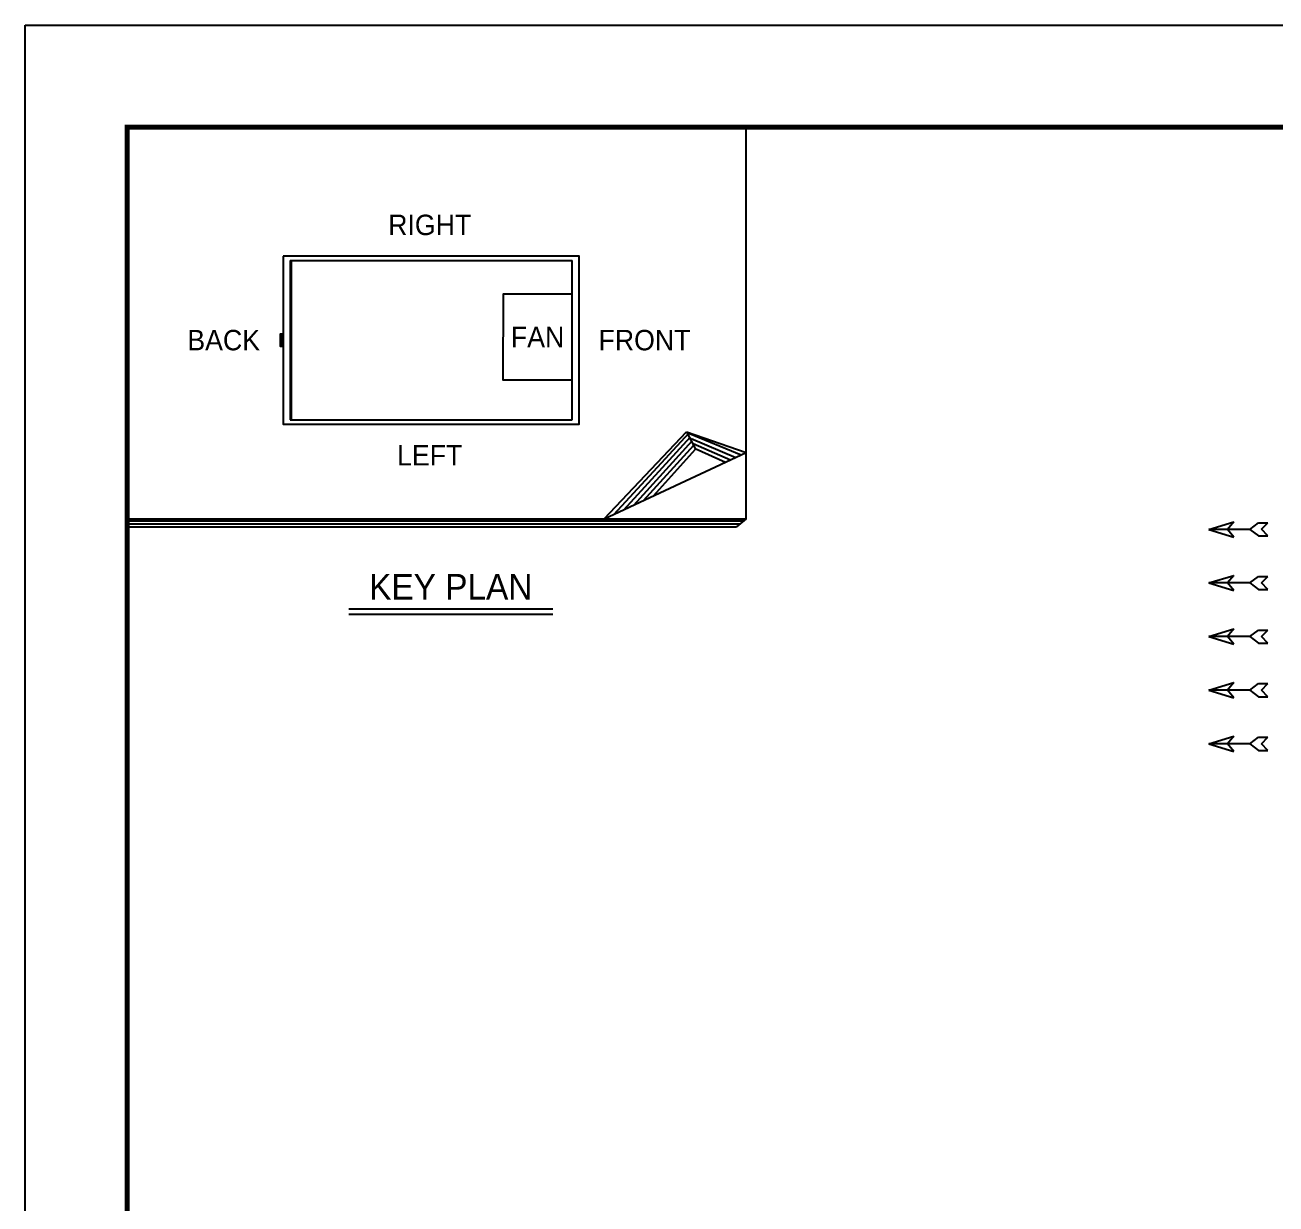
# Model space of a CAD drawing. Header units: millimetres. Extents: x 15155 to 44563, y 13060 to 33855.
# Drawn here: x 15155 to 23733, y 25775 to 33855 of the extents above; entities that cross this region are included whole.
import ezdxf
from ezdxf.enums import TextEntityAlignment as Align

# ---------------------------------------------------------------- set-up
doc = ezdxf.new("R2010")
doc.units = ezdxf.units.MM
for name, color, linetype in [('냉각탑', 4, 'Continuous'), ('냉각탑_box', 1, 'Continuous'), ('냉각탑_dim', 1, 'Continuous'), ('냉각탑_form', 1, 'Continuous'), ('냉각탑_text', 3, 'Continuous')]:
    doc.layers.add(name, color=color, linetype=linetype)
doc.styles.add('돋움', font='Dotum.ttf')

# ---------------------------------------------------------------- blocks, each defined once
blk = doc.blocks.new('화살표 IN OUT')
at = {"layer": '냉각탑_dim'}
for p, q in [((-322.7, 43), (-383.9, 43)), ((-343.1, 0.5), (-383.9, 43)), ((-383.9, -43), (-343.1, 0.5)), ((-266.4, 0), (-322.7, 43)), ((-266.4, 0), (-322.7, -43)), ((-266.4, 0), (0, 0)), ((-163.5, 50), (-121.5, 0)), ((0, 0), (-163.5, 50)), ((-163.5, -50), (-121.5, 0)), ((0, 0), (-163.5, -50)), ((-322.7, -43), (-383.9, -43))]:
    blk.add_line(p, q, dxfattribs=at)

msp = doc.modelspace()

# ---------------------------------------------------------------- linework, layer by layer
at = {"layer": 'Defpoints'}
msp.add_lwpolyline([(15155.5, 33855.2), (44562.7, 33855.2), (44562.7, 13060.1), (15155.5, 13060.1)], close=True, dxfattribs=at)
at = {"layer": '냉각탑', "ltscale": 30}
for p, q in [((16972.4, 32242), (16972.4, 31149.6)), ((16972.4, 32242), (18907.2, 32242)), ((16981.6, 31149.6), (16981.6, 32242)), ((18907.2, 31149.6), (18907.2, 32242)), ((16972.4, 31149.6), (18907.2, 31149.6))]:
    msp.add_line(p, q, dxfattribs=at)
msp.add_lwpolyline([(16926.3, 32272), (16926.3, 31119.7), (18954.4, 31119.7), (18954.4, 32272)], close=True, dxfattribs=at)
for points in [[(18907.2, 32010.4), (18433.2, 32010.4), (18432.8, 31423.9), (18907.2, 31423.9)], [(16917.5, 31736.6), (16905.9, 31736.6), (16905.9, 31655), (16917.5, 31655)], [(16911.7, 31736.6), (16911.7, 31655)], [(16917.5, 31655), (16917.5, 31736.6)]]:
    msp.add_lwpolyline(points, dxfattribs=at)
at = {"layer": '냉각탑_box'}
for p, q in [((20100.5, 30469.9), (20100.5, 33155.1)), ((19126.3, 30469.9), (19691.7, 31067.5)), ((19193.8, 30501.5), (19708.2, 31060.7)), ((19691.7, 31067.5), (20100.5, 30925.1)), ((19691.7, 31067.5), (19753.1, 30948.7)), ((19710.5, 31054.9), (20064.9, 30908.5)), ((19261.4, 30533), (19719.4, 31032.7)), ((19329, 30564.6), (19730.6, 31004.7)), ((19396.6, 30596.2), (19741.9, 30976.7)), ((19724, 31021.2), (20029.4, 30891.8)), ((19737.5, 30987.5), (19993.8, 30875.2)), ((19126.3, 30469.9), (20100.5, 30925.1)), ((19464.2, 30627.8), (19753.1, 30948.7)), ((19751.1, 30953.8), (19958.2, 30858.6)), ((15855.6, 30469.9), (20100.5, 30469.9)), ((15855.6, 30458.2), (20086.4, 30458.2)), ((20100.5, 30469.9), (20034.5, 30415.3)), ((15855.6, 30436.7), (20060.4, 30436.7)), ((15855.6, 30415.3), (20034.5, 30415.3)), ((17374.7, 29853.4), (18774.7, 29853.4)), ((17374.7, 29818.4), (18774.7, 29818.4))]:
    msp.add_line(p, q, dxfattribs=at)
at = {"layer": '냉각탑_form', "const_width": 35}
msp.add_lwpolyline([(15855.6, 33155.1), (15855.6, 13760.3), (43862.5, 13760.3), (43862.5, 33155.1)], close=True, dxfattribs=at)

# ---------------------------------------------------------------- block references
at = {"layer": '냉각탑_dim', "xscale": -1.04999997375291, "yscale": 1.04999997374806, "zscale": 1.04999997375}
for p in [(23273.1, 30398.6), (23273.1, 30031.1), (23273.1, 29663.6), (23273.1, 29296.1), (23273.1, 28928.6)]:
    msp.add_blockref('화살표 IN OUT', p, dxfattribs=at)

# ---------------------------------------------------------------- texts
at = {"layer": '냉각탑_text', "style": '돋움'}
for s, height, p in [('RIGHT', 140, (17930.3, 32485.6)), ('BACK', 140, (16517.6, 31695.8)), ('FAN', 140, (18670, 31717.2)), ('FRONT', 140, (19403, 31695.8)), ('LEFT', 140, (17930.3, 30906.8)), ('KEY PLAN', 175, (18074.7, 30005.1))]:
    msp.add_text(s, height=height, dxfattribs=at).set_placement(p, align=Align.MIDDLE_CENTER)

doc.saveas('drawing.dxf')
